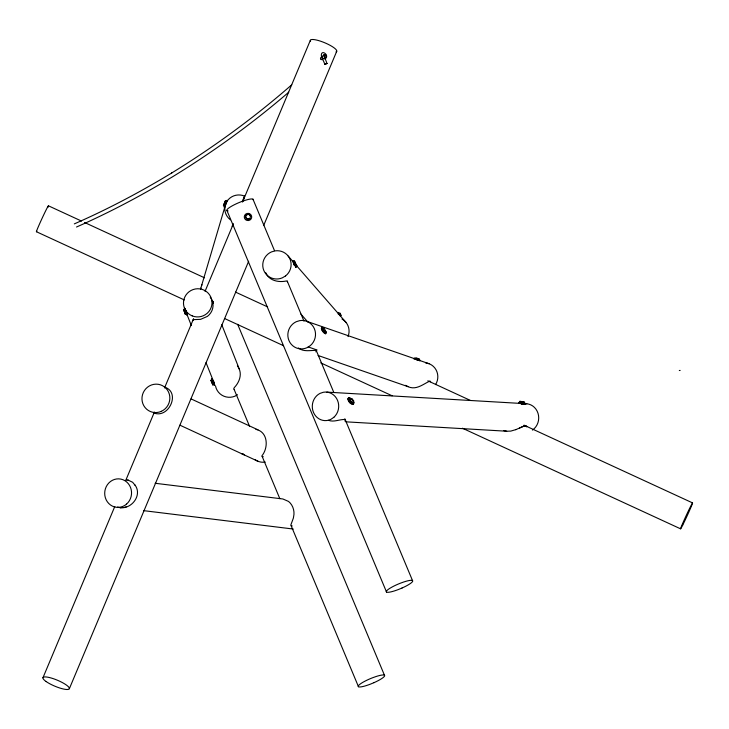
<?xml version="1.0" encoding="UTF-8"?>
<svg xmlns="http://www.w3.org/2000/svg" width="729" height="729" viewBox="0 0 729 729"><rect width="100%" height="100%" fill="white"/><g stroke="black" fill="none" stroke-linecap="round" stroke-linejoin="round"><path stroke-width="1.09" d="M324.697 331.44L323.439 330.72M250.585 215.82L249.956 218.627L247.413 219.374L245.5 217.306L246.092 214.791L248.635 214.053L250.548 216.121L248.635 214.053M245.463 217.607L246.092 214.791M247.413 219.374L245.5 217.306M249.956 218.627L247.45 219.074M414.172 359.288L414.364 358.048C417.626 356.991 421.745 361.201 416.323 359.543L416.523 358.303M418.701 359.98L418.902 358.741M519.695 402.536L519.95 401.305C530.922 402.353 519.321 405.679 519.95 401.305M521.827 402.9L522.082 401.67M524.187 403.438L524.443 402.208M225.006 205.314L224.669 206.034L223.429 205.532L225.389 200.867L226.546 201.368L224.085 207.1L227.038 200.293L226.482 201.906M225.389 200.867L223.429 205.532M225.607 205.223L224.988 206.535L225.698 204.293M225.143 205.97L200.584 289.03L200.84 288.128M232.205 226.355L233.043 223.557M243.185 200.776L244.57 196.101A14.288 13.915 16.5 0 0 225.917 203.336L224.951 206.836A14.288 13.915 16.5 0 0 230.373 219.812M227.293 200.849L224.432 207.255L225.352 205.46M339.714 314.463L340.088 313.279L337.809 312.395M322.482 58.803L322.127 59.414C323.366 58.311 327.904 56.607 325.371 54.748M42.956 677.76L114.754 506.591M125.771 480.338L154.402 412.076M164.535 387.928L193.613 318.619M205.059 291.318L233.253 224.104M242.511 202.051L310.344 40.332M69.364 688.668L248.653 261.264M263.634 225.562L336.752 51.24M242.374 201.222L244.57 196.101M348.453 398.061C347.615 400.75 350.567 404.012 353.237 404.203M353.374 404.148L353.146 401.57M201.569 285.504L201.988 284.811M315.885 351.861L316.432 350.394C310.408 350.193 303.656 352.198 298.371 347.979M324.906 64.389L326.975 63.459L324.906 64.389L321.371 55.933C320.623 48.342 330.674 55.668 324.824 59.095M344.799 420.97L345.592 420.25L345.346 419.512C339.805 419.066 334.101 422.51 328.487 420.323M291.746 84.81C254.221 117.533 213.907 147.058 171.488 173.128L171.771 172.955C140.387 191.946 107.928 209.196 74.312 223.885M288.739 92.209C252.635 123.265 213.971 151.322 173.402 176.272L173.128 176.436C142.009 195.272 109.824 212.385 76.518 227.02M308.203 346.949L307.109 347.651A14.288 13.787 -70.9 0 1 288.948 340.552A14.288 13.787 -70.9 0 1 296.256 321.708L299.737 320.632A14.288 13.787 -70.9 0 1 314.418 328.806A14.288 13.787 -70.9 0 1 310.217 345.692L308.23 346.94L317.097 350.029M349.191 398.909L350.084 398.344L351.788 398.608L353.638 400.722L353.802 402.572L352.909 403.137L351.214 402.864L349.355 400.75L349.191 398.909L350.886 399.173L351.788 398.608M349.355 400.75L350.248 400.185L350.084 398.344M351.214 402.864L352.107 402.299L353.802 402.572M322.974 327.758L322.163 328.232L322.546 329.936L324.177 332.187L325.416 332.734L326.237 332.26L324.214 328.305L322.974 327.758L323.366 329.462L324.997 331.713L326.237 332.26M322.546 329.936L323.366 329.462M324.177 332.187L324.997 331.713M237.499 394.708L234.957 396.175A14.288 14.061 -21.6 0 1 215.538 386.069M349.82 398.207L348.198 398.225C347.323 400.895 350.303 404.194 352.964 404.376L353.875 403.547L353.419 401.397M519.476 428.051L524.279 425.955L525.828 426L526.657 426.775M293.258 261.438L294.252 260.918L294.798 261.848L296.812 265.812L295.819 266.322L293.258 261.438L293.796 262.358L294.798 261.848M293.987 262.95L294.99 262.44L294.252 260.918M295.272 265.392L296.266 264.882M515.913 429.6L510.783 431.103L506.71 431.222L345.956 421.836M515.768 429.682L524.388 425.854L525.937 425.9L526.766 426.675M210.963 380.319L212.121 379.836L212.923 381.695L214.016 384.465L212.859 384.948L210.963 380.319L212.859 384.948M211.765 382.178L212.923 381.695L212.586 380.957M212.713 384.493L213.87 384.01M183.653 309.433L184.847 309.041L186.496 313.762L185.303 314.163L183.653 309.433L185.303 314.163M184.218 311.383L185.366 310.654M185.038 313.752L186.232 313.352M121.697 507.712C132.751 508.031 142.228 494.472 134.938 484.958M123.839 507.639L126.172 506.928M246.056 215.101L248.598 214.353M323.703 54.684L326.975 63.459M321.744 57.536L321.243 57.627L321.917 57.682M322.4 59.714C317.835 60.06 322.145 55.677 324.277 55.131L323.94 56.133M126.317 480.046L128.213 480.065M324.305 54.702L325.663 54.848M164.49 387.135C181.047 392.02 168.882 419.12 153.682 412.915L154.211 413.133M679.31 370.523L680.139 370.423M120.367 507.785L122.144 507.703M326.811 392.111L521.144 403.447M523.413 403.584L526.821 403.784M419.284 360.682L420.141 360.664L417.134 359.998M418.063 360.199L420.196 360.29L415.302 359.333M416.961 358.677L419.12 358.932M351.815 402.253L351.314 402.116M155.149 483.272L282.87 498.973L288.538 501.434A14.042 12.056 85 0 1 293.969 514.41L293.377 518.073L290.862 524.907A14.179 3.062 -30 0 0 292.229 525.955M143.622 510.646L293.231 529.035M523.267 404.331L522.31 404.085M524.661 402.381L520.169 401.469M523.285 403.492C531.022 404.713 513.571 401.041 520.506 402.909M523.212 403.857C530.949 405.096 513.571 401.415 520.433 403.283M522.228 403.565L523.367 403.738L520.907 403.265M521.955 404.012L522.793 404.194M522.912 404.212L523.422 404.276L522.966 404.066M503.775 430.575L506.71 431.222M521.59 403.939L522.11 404.048M263.26 456.709A14.179 2.807 -30.3 0 1 261.948 455.789C268.664 447.551 268.017 431.768 255.879 429.354M521.244 403.857L521.745 403.966M523.112 403.246L520.788 402.836M318.108 355.488L408.112 386.698C416.259 390.425 423.212 384.083 429.928 381.021L430.648 381.75M120.458 507.803L117.579 507.038M520.943 403.775L521.399 403.884M127.803 479.974L132.642 482.279L135.202 485.396M417.17 359.907L418.637 360.381M306.854 321.352L429.153 363.762M242.001 453.921L242.639 454.158M348.571 398.016L351.15 399.073M224.541 202.635L225.689 203.136M223.557 204.967L224.705 205.469M48.387 205.788L81.475 221.051M84.573 222.482L204.512 277.804M235.531 292.11L267.589 306.891M427.85 380.811L470.241 400.358M524.014 425.162L692.55 502.892M36.45 231.74L184.309 299.938M224.632 318.537L283.572 345.719M320.796 362.887L392.138 395.792M462.45 428.224L680.613 528.844M191.08 398.909L257.984 429.837M179.945 425.189L258.121 461.339M405.597 385.322L408.131 386.698M293.623 262.686L292.447 260.618L296.029 267.443L294.552 264.454M350.558 398.608L351.305 399.2M323.248 328.096L321.771 327.203C320.213 329.262 323.494 332.943 325.562 333.909L326.164 333.281L325.526 331.248M323.002 328.241C318.227 325.016 326.446 337.5 325.635 332.187M351.023 401.934L350.476 401.397M350.248 400.185L352.107 402.299M288.174 256.052L293.377 262.021M296.348 265.438L346.157 322.564M300.922 314.108L307.629 321.799M293.869 262.613L294.179 263.26M293.568 262.741L294.926 265.356L294.425 264.326M295.127 265.055C298.89 272.099 290.862 257.346 293.505 261.757M213.952 383.299L213.169 381.44M213.606 383.445L213.324 382.707M352.918 400.558L350.822 398.444L348.863 397.834L347.988 398.645L348.69 400.996M323.421 331.176L322.983 330.538L323.312 330.966M293.805 263.379L294.197 264.007M185.066 308.504L187.061 314.053L185.713 310.909M210.244 297.122L212.03 300.102L212.95 303.574M294.589 264.436L294.416 264.253M237.399 365.767L238.356 367.407M238.839 368.227C242.228 374.733 239.167 382.47 234.456 387.436A14.179 2.506 -30.3 0 0 234.027 389.186M265.766 272.746C269.028 280.711 278.587 282.642 286.205 281.011A14.179 2.624 -30.3 0 1 287.49 281.831M185.886 311.702L186.159 312.386M293.641 262.859L294.06 263.643M186.114 312.24L185.767 311.483M206.025 362.614L214.226 383.208L213.998 382.643M294.871 264.581L294.352 263.588M350.248 401.078L349.975 400.449M323.229 330.392L322.947 329.772M193.358 320.487L193.012 319.812L193.522 319.621L200.584 319.357L207.373 316.404A14.416 13.869 -11.9 0 0 212.95 303.574M296.074 264.29L296.812 265.812M295.081 264.8L295.819 266.322M213.825 383.017L213.442 382.114M213.469 383.162L213.232 382.597L214.016 384.465M213.633 383.636C216.376 389.969 210.28 375.134 212.212 380.219M252.981 199.199L274.514 250.676M287.253 281.139L303.957 321.061M316.258 350.485L333.836 392.503M344.826 418.765L412.505 580.557M227.02 210.699L386.543 592.066M237.663 324.323L384.447 675.209M234.118 389.404L249.5 426.173M262.249 456.636L279.827 498.663M291.254 525.983L358.486 686.718M213.397 381.887L212.959 380.921M184.884 308.677C183.116 304.658 188.948 322.145 186.105 311.957M213.588 382.26L214.836 385.422L212.011 378.579L212.567 380.073M221.78 324.751L239.249 368.929M186.351 312.887L191.372 325.59M213.269 302.899L212.695 301.478M213.014 303.073L212.467 301.35L212.558 301.979M213.242 302.571L212.986 301.779M185.576 311.319L186.114 312.759L185.995 311.939M213.214 302.152L213.059 301.35M212.85 302.271L212.513 301.533M212.476 301.378L212.923 303.073M340.088 313.279L340.243 313.771M185.931 311.812L186.496 313.762M213.971 382.716L213.807 382.124M186.916 313.516L187.207 314.791L184.975 308.422M212.722 302.325L212.914 303.027L212.604 301.906M213.706 381.759L213.406 380.611M294.306 264.381L294.461 265.556L293.377 262.795M338.302 313.68A3.718 0.592 17.3 0 1 340.252 315.283M338.192 314.035A3.718 0.592 17.3 0 1 340.972 315.365A3.718 0.592 17.3 0 1 339.441 315.539M244.233 454.522A3.718 0.674 65.4 0 1 242.939 453.575M244.497 454.623A3.718 0.674 65.4 0 1 244.042 454.449M524.233 403.802A14.288 13.204 -86.7 0 1 538.02 413.316A14.288 13.204 -86.7 0 1 532.452 430.092M425.654 362.914A14.288 13.787 -70.9 0 1 435.568 384.611M341.992 319.001A14.288 14.033 -41.1 0 1 348.006 336.552M265.283 462.086A14.288 13.878 -65.2 0 1 254.959 459.58M310.554 41.325A14.288 3.244 22.8 0 1 324.478 42.656A14.288 3.244 22.8 0 1 336.069 51.859M36.814 231.239A14.288 0.483 -65.2 0 1 42.564 217.306A14.288 0.483 -65.2 0 1 47.904 207.41M228.113 210.945A14.288 2.551 -22.7 0 1 237.481 203.254A14.288 2.551 -22.7 0 1 253.191 199.837M333.846 417.316L330.92 419.312A14.288 13.204 -86.7 0 1 313.452 412.322A14.288 13.204 -86.7 0 1 320.067 393.368L323.366 392.257A14.288 13.204 -86.7 0 1 337.536 400.349A14.288 13.204 -86.7 0 1 333.846 417.316M285.558 275.936L282.351 277.831A14.288 14.033 -41.1 0 1 263.825 270.505A14.288 14.033 -41.1 0 1 271.498 251.897L275.07 250.876A14.288 14.033 -41.1 0 1 285.558 275.936M402.043 588.011L398.599 589.442A14.288 2.551 -22.7 0 1 386.334 591.429A14.288 2.551 -22.7 0 1 400.449 583.182L403.83 581.961A14.288 2.551 -22.7 0 1 412.714 581.195A14.288 2.551 -22.7 0 1 402.043 588.011M373.986 682.663L370.542 684.094A14.288 2.551 -22.7 0 1 358.276 686.08A14.288 2.551 -22.7 0 1 372.391 677.833L375.772 676.621A14.288 2.551 -22.7 0 1 384.657 675.847A14.288 2.551 -22.7 0 1 373.986 682.663M245.473 219.584A3.718 3.599 6.4 0 0 251.614 217.78A3.718 3.599 6.4 0 0 246.903 213.506A3.718 3.599 6.4 0 0 245.473 219.584M192.256 315.912A14.288 14.061 -21.6 0 0 211.884 300.886A14.288 14.061 -21.6 0 0 189.084 291.737A14.288 14.061 -21.6 0 0 192.256 315.912M161.337 411.329A14.288 13.878 -65.2 0 0 164.326 386.835A14.288 13.878 -65.2 0 0 142.064 396.922A14.288 13.878 -65.2 0 0 161.337 411.329M126.545 504.104A14.288 13.414 -83 0 0 122.973 479.728A14.288 13.414 -83 0 0 104.858 495.529A14.288 13.414 -83 0 0 126.545 504.104M46.164 681.569A14.288 3.244 22.8 0 0 68.672 689.288A14.288 3.244 22.8 0 0 53.636 678.781A14.288 3.244 22.8 0 0 46.164 681.569M682.818 524.871A14.288 0.483 -65.2 0 0 692.514 503.274A14.288 0.483 -65.2 0 0 684.422 519.458A14.288 0.483 -65.2 0 0 682.818 524.871"/></g></svg>
